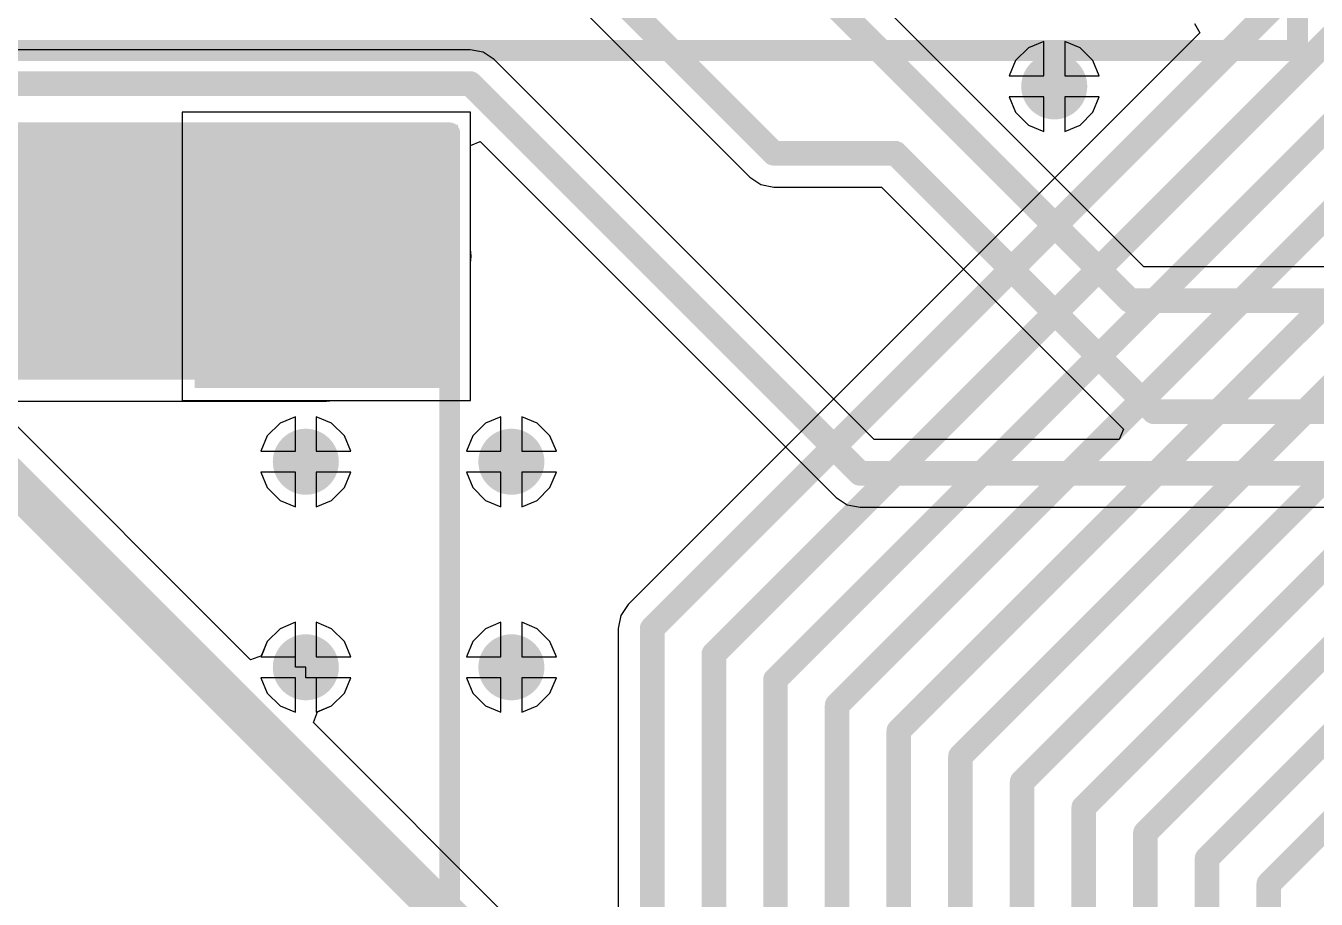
# Model space of a CAD drawing. Header units: inches. Extents: x -0.01 to 4.3, y -0.01 to 7.88.
# Drawn here: x 1.953 to 2.57, y 3.275 to 3.693 of the extents above; entities that cross this region are included whole.
import ezdxf

# ---------------------------------------------------------------- set-up
doc = ezdxf.new("R2010")
doc.units = ezdxf.units.IN
doc.header["$MEASUREMENT"] = 0
for name, color, linetype in [('Bottom Layer', 5, 'Continuous'), ('Bottom Solder', 6, 'Continuous'), ('Multi-Layer', 9, 'Continuous'), ('Pad Holes', 156, 'Continuous'), ('Top Layer', 1, 'Continuous'), ('Top Overlay', 2, 'Continuous'), ('Top Solder', 216, 'Continuous'), ('Via Holes', 16, 'Continuous')]:
    doc.layers.add(name, color=color, linetype=linetype)

# ---------------------------------------------------------------- blocks, each defined once
blk = doc.blocks.new('GY_BNO055_______5')
at = {"layer": 'Top Overlay'}
for points in [[(-0.059, 0.756, 0.01, 0.01, 0), (-0.059, -0.059, 0.01, 0.01, 0)], [(-0.059, -0.059, 0.01, 0.01, 0), (0.419, -0.059, 0.01, 0.01, 0)]]:
    blk.add_lwpolyline(points, format="xyseb", dxfattribs=at)
blk.add_lwpolyline([(-0.0615, -0.059, 0.005, 0.005, 1), (-0.0565, -0.059, 0.005, 0.005, 1)], format="xyseb", close=True, dxfattribs=at)
blk.add_lwpolyline([(-0.0615, -0.059, 0.005, 0.005, 1), (-0.0565, -0.059, 0.005, 0.005, 1)], format="xyseb", close=True, dxfattribs=at)
blk = doc.blocks.new('DC_DC_B_____33')
at = {"layer": 'Bottom Layer'}
blk.add_hatch(color=5, dxfattribs=at).paths.add_polyline_path([(0, 0.1181102), (0.1181102, 0.1181102), (0.1181102, 0), (0, 0)])
at = {"layer": 'Bottom Solder'}
blk.add_hatch(color=6, dxfattribs=at).paths.add_polyline_path([(-0.004, 0.1221102), (0.1221102, 0.1221102), (0.1221102, -0.004), (-0.004, -0.004)])
at = {"layer": 'Multi-Layer'}
blk.add_hatch(color=9, dxfattribs=at).paths.add_polyline_path([(0, 0.1181102), (0.1181102, 0.1181102), (0.1181102, 0), (0, 0)])
at = {"layer": 'Pad Holes'}
h = blk.add_hatch(color=7, dxfattribs=at)
edge = h.paths.add_edge_path()
edge.add_arc((0.0590551, 0.0590551), 0.0295275, 0, 360)
at = {"layer": 'Top Layer'}
blk.add_hatch(color=1, dxfattribs=at).paths.add_polyline_path([(0, 0.1181102), (0.1181102, 0.1181102), (0.1181102, 0), (0, 0)])
at = {"layer": 'Top Solder'}
blk.add_hatch(color=216, dxfattribs=at).paths.add_polyline_path([(-0.004, 0.1221102), (0.1221102, 0.1221102), (0.1221102, -0.004), (-0.004, -0.004)])
at = {"layer": 'Top Overlay'}
for points in [[(0, 0.9055118, 0.01, 0.01, 0), (0, 0, 0.01, 0.01, 0)], [(2.1259843, 0, 0.01, 0.01, 0), (0, 0, 0.01, 0.01, 0)]]:
    blk.add_lwpolyline(points, format="xyseb", dxfattribs=at)
blk.add_lwpolyline([(-0.0025, 0, 0.005, 0.005, 1), (0.0025, 0, 0.005, 0.005, 1)], format="xyseb", close=True, dxfattribs=at)
blk.add_lwpolyline([(-0.0025, 0, 0.005, 0.005, 1), (0.0025, 0, 0.005, 0.005, 1)], format="xyseb", close=True, dxfattribs=at)

msp = doc.modelspace()

# ---------------------------------------------------------------- hatches: boundary and pattern name
at = {"layer": 'Bottom Layer'}
h = msp.add_hatch(color=5, dxfattribs=at)
edge = h.paths.add_edge_path()
edge.add_arc((2.445, 3.664), 0.011811, 0, 360)
h = msp.add_hatch(color=5, dxfattribs=at)
edge = h.paths.add_edge_path()
edge.add_arc((2.0866142, 3.484252), 0.011811, 0, 360)
h = msp.add_hatch(color=5, dxfattribs=at)
edge = h.paths.add_edge_path()
edge.add_arc((2.1850394, 3.484252), 0.011811, 0, 360)
h = msp.add_hatch(color=5, dxfattribs=at)
edge = h.paths.add_edge_path()
edge.add_arc((2.0866142, 3.3858268), 0.011811, 0, 360)
h = msp.add_hatch(color=5, dxfattribs=at)
edge = h.paths.add_edge_path()
edge.add_arc((2.1850394, 3.3858268), 0.011811, 0, 360)
at = {"layer": 'Bottom Solder'}
h = msp.add_hatch(color=6, dxfattribs=at)
edge = h.paths.add_edge_path()
edge.add_arc((2.445, 3.664), 0.015811, 0, 360)
h = msp.add_hatch(color=6, dxfattribs=at)
edge = h.paths.add_edge_path()
edge.add_arc((2.0866142, 3.484252), 0.015811, 0, 360)
h = msp.add_hatch(color=6, dxfattribs=at)
edge = h.paths.add_edge_path()
edge.add_arc((2.1850394, 3.484252), 0.015811, 0, 360)
h = msp.add_hatch(color=6, dxfattribs=at)
edge = h.paths.add_edge_path()
edge.add_arc((2.0866142, 3.3858268), 0.015811, 0, 360)
h = msp.add_hatch(color=6, dxfattribs=at)
edge = h.paths.add_edge_path()
edge.add_arc((2.1850394, 3.3858268), 0.015811, 0, 360)
at = {"layer": 'Top Layer'}
h = msp.add_hatch(color=1, dxfattribs=at)
edge = h.paths.add_edge_path()
edge.add_arc((2.445, 3.664), 0.011811, 0, 360)
h = msp.add_hatch(color=1, dxfattribs=at)
edge = h.paths.add_edge_path()
edge.add_arc((2.0866142, 3.484252), 0.011811, 0, 360)
h = msp.add_hatch(color=1, dxfattribs=at)
edge = h.paths.add_edge_path()
edge.add_arc((2.1850394, 3.484252), 0.011811, 0, 360)
h = msp.add_hatch(color=1, dxfattribs=at)
edge = h.paths.add_edge_path()
edge.add_arc((2.0866142, 3.3858268), 0.011811, 0, 360)
h = msp.add_hatch(color=1, dxfattribs=at)
edge = h.paths.add_edge_path()
edge.add_arc((2.1850394, 3.3858268), 0.011811, 0, 360)
at = {"layer": 'Top Solder'}
h = msp.add_hatch(color=216, dxfattribs=at)
edge = h.paths.add_edge_path()
edge.add_arc((2.445, 3.664), 0.015811, 0, 360)
h = msp.add_hatch(color=216, dxfattribs=at)
edge = h.paths.add_edge_path()
edge.add_arc((2.0866142, 3.484252), 0.015811, 0, 360)
h = msp.add_hatch(color=216, dxfattribs=at)
edge = h.paths.add_edge_path()
edge.add_arc((2.1850394, 3.484252), 0.015811, 0, 360)
h = msp.add_hatch(color=216, dxfattribs=at)
edge = h.paths.add_edge_path()
edge.add_arc((2.0866142, 3.3858268), 0.015811, 0, 360)
h = msp.add_hatch(color=216, dxfattribs=at)
edge = h.paths.add_edge_path()
edge.add_arc((2.1850394, 3.3858268), 0.015811, 0, 360)
at = {"layer": 'Via Holes'}
h = msp.add_hatch(color=7, dxfattribs=at)
edge = h.paths.add_edge_path()
edge.add_arc((2.445, 3.664), 0.0059055, 0, 360)
h = msp.add_hatch(color=7, dxfattribs=at)
edge = h.paths.add_edge_path()
edge.add_arc((2.0866142, 3.484252), 0.0059055, 0, 360)
h = msp.add_hatch(color=7, dxfattribs=at)
edge = h.paths.add_edge_path()
edge.add_arc((2.1850394, 3.484252), 0.0059055, 0, 360)
h = msp.add_hatch(color=7, dxfattribs=at)
edge = h.paths.add_edge_path()
edge.add_arc((2.0866142, 3.3858268), 0.0059055, 0, 360)
h = msp.add_hatch(color=7, dxfattribs=at)
edge = h.paths.add_edge_path()
edge.add_arc((2.1850394, 3.3858268), 0.0059055, 0, 360)

# ---------------------------------------------------------------- linework, layer by layer
at = {"layer": 'Bottom Layer'}
for p, q in [((2.0601838, 3.3894274), (1.7581919, 3.6914193)), ((2.5147635, 3.6896038), (2.2409973, 3.4158376)), ((2.5121753, 3.6940867), (2.5147635, 3.6896038)), ((2.44, 3.685537), (2.4326451, 3.6824905)), ((2.44, 3.669), (2.44, 3.685537)), ((2.4573549, 3.6824905), (2.45, 3.685537)), ((2.45, 3.685537), (2.45, 3.669)), ((2.4326451, 3.6824905), (2.4265095, 3.6763549)), ((2.4634905, 3.6763549), (2.4573549, 3.6824905)), ((2.4265095, 3.6763549), (2.423463, 3.669)), ((2.466537, 3.669), (2.4634905, 3.6763549)), ((2.423463, 3.669), (2.44, 3.669)), ((2.45, 3.669), (2.466537, 3.669)), ((2.44, 3.659), (2.423463, 3.659)), ((2.423463, 3.659), (2.4265095, 3.6516451)), ((2.44, 3.642463), (2.44, 3.659)), ((2.466537, 3.659), (2.45, 3.659)), ((2.45, 3.659), (2.45, 3.642463)), ((2.4634905, 3.6516451), (2.466537, 3.659)), ((2.1655118, 3.6517323), (2.0274016, 3.6517323)), ((2.0274016, 3.6517323), (2.0274016, 3.5136221)), ((2.1655118, 3.5136221), (2.1655118, 3.6517323)), ((2.4265095, 3.6516451), (2.4326451, 3.6455095)), ((2.4573549, 3.6455095), (2.4634905, 3.6516451)), ((2.4326451, 3.6455095), (2.44, 3.642463)), ((2.45, 3.642463), (2.4573549, 3.6455095)), ((2.0274016, 3.5136221), (2.1655118, 3.5136221)), ((2.0816142, 3.505789), (2.0742593, 3.5027425)), ((2.0816142, 3.489252), (2.0816142, 3.505789)), ((2.0989691, 3.5027425), (2.0916142, 3.505789)), ((2.0916142, 3.505789), (2.0916142, 3.489252)), ((2.1800394, 3.505789), (2.1726845, 3.5027425)), ((2.1800394, 3.489252), (2.1800394, 3.505789)), ((2.1973943, 3.5027425), (2.1900394, 3.505789)), ((2.1900394, 3.505789), (2.1900394, 3.489252)), ((2.0742593, 3.5027425), (2.0681237, 3.4966069)), ((2.1051047, 3.4966069), (2.0989691, 3.5027425)), ((2.1726845, 3.5027425), (2.1665489, 3.4966069)), ((2.2035299, 3.4966069), (2.1973943, 3.5027425)), ((2.0681237, 3.4966069), (2.0650772, 3.489252)), ((2.1081512, 3.489252), (2.1051047, 3.4966069)), ((2.1665489, 3.4966069), (2.1635024, 3.489252)), ((2.2065764, 3.489252), (2.2035299, 3.4966069)), ((2.0650772, 3.489252), (2.0816142, 3.489252)), ((2.0916142, 3.489252), (2.1081512, 3.489252)), ((2.1635024, 3.489252), (2.1800394, 3.489252)), ((2.1900394, 3.489252), (2.2065764, 3.489252)), ((2.0816142, 3.479252), (2.0650772, 3.479252)), ((2.0650772, 3.479252), (2.0681237, 3.4718971)), ((2.0816142, 3.462715), (2.0816142, 3.479252)), ((2.1081512, 3.479252), (2.0916142, 3.479252)), ((2.0916142, 3.479252), (2.0916142, 3.462715)), ((2.1051047, 3.4718971), (2.1081512, 3.479252)), ((2.1800394, 3.479252), (2.1635024, 3.479252)), ((2.1635024, 3.479252), (2.1665489, 3.4718971)), ((2.1800394, 3.462715), (2.1800394, 3.479252)), ((2.2065764, 3.479252), (2.1900394, 3.479252)), ((2.1900394, 3.479252), (2.1900394, 3.462715)), ((2.2035299, 3.4718971), (2.2065764, 3.479252)), ((2.0681237, 3.4718971), (2.0742593, 3.4657615)), ((2.0989691, 3.4657615), (2.1051047, 3.4718971)), ((2.1665489, 3.4718971), (2.1726845, 3.4657615)), ((2.1973943, 3.4657615), (2.2035299, 3.4718971)), ((2.0742593, 3.4657615), (2.0816142, 3.462715)), ((2.0916142, 3.462715), (2.0989691, 3.4657615)), ((2.1726845, 3.4657615), (2.1800394, 3.462715)), ((2.1900394, 3.462715), (2.1973943, 3.4657615)), ((2.2409973, 3.4158376), (2.2374819, 3.4105764)), ((2.0816142, 3.4073638), (2.0742593, 3.4043173)), ((2.0816142, 3.3858268), (2.0816142, 3.4073638)), ((2.0989691, 3.4043173), (2.0916142, 3.4073638)), ((2.0916142, 3.4073638), (2.0916142, 3.3908268)), ((2.1800394, 3.4073638), (2.1726845, 3.4043173)), ((2.1800394, 3.3908268), (2.1800394, 3.4073638)), ((2.1973943, 3.4043173), (2.1900394, 3.4073638)), ((2.1900394, 3.4073638), (2.1900394, 3.3908268)), ((2.2374819, 3.4105764), (2.2362474, 3.4043704)), ((2.0742593, 3.4043173), (2.0681237, 3.3981817)), ((2.1051047, 3.3981817), (2.0989691, 3.4043173)), ((2.1726845, 3.4043173), (2.1665489, 3.3981817)), ((2.2035299, 3.3981817), (2.1973943, 3.4043173)), ((2.2362474, 3.4043704), (2.2362474, 3.2204349)), ((2.0681237, 3.3981817), (2.0653052, 3.3913772)), ((2.1081512, 3.3908268), (2.1051047, 3.3981817)), ((2.1665489, 3.3981817), (2.1635024, 3.3908268)), ((2.2065764, 3.3908268), (2.2035299, 3.3981817)), ((2.0653052, 3.3913772), (2.0601838, 3.3894274)), ((2.0916142, 3.3908268), (2.1081512, 3.3908268)), ((2.1635024, 3.3908268), (2.1800394, 3.3908268)), ((2.1900394, 3.3908268), (2.2065764, 3.3908268)), ((2.0866142, 3.3858268), (2.0816142, 3.3858268)), ((2.0866142, 3.3808268), (2.0866142, 3.3858268)), ((2.1081512, 3.3808268), (2.0866142, 3.3808268)), ((2.1051047, 3.3734719), (2.1081512, 3.3808268)), ((2.1800394, 3.3808268), (2.1635024, 3.3808268)), ((2.1635024, 3.3808268), (2.1665489, 3.3734719)), ((2.1800394, 3.3642898), (2.1800394, 3.3808268)), ((2.2065764, 3.3808268), (2.1900394, 3.3808268)), ((2.1900394, 3.3808268), (2.1900394, 3.3642898)), ((2.2035299, 3.3734719), (2.2065764, 3.3808268)), ((2.0989691, 3.3673363), (2.1051047, 3.3734719)), ((2.1665489, 3.3734719), (2.1726845, 3.3673363)), ((2.1973943, 3.3673363), (2.2035299, 3.3734719)), ((2.0902148, 3.3593964), (2.0921646, 3.3645178)), ((2.0921646, 3.3645178), (2.0989691, 3.3673363)), ((2.1726845, 3.3673363), (2.1800394, 3.3642898)), ((2.1900394, 3.3642898), (2.1973943, 3.3673363)), ((2.2312474, 3.2183638), (2.0902148, 3.3593964))]:
    msp.add_line(p, q, dxfattribs=at)
for points in [[(2.5276301, 3.6795355, 0.011811, 0.011811, 0), (2.5631417, 3.7150471, 0.011811, 0.011811, 0)], [(2.5398607, 3.650008, 0.011811, 0.011811, 0), (2.5926692, 3.7028165, 0.011811, 0.011811, 0)], [(2.5520913, 3.6204805, 0.011811, 0.011811, 0), (2.6221967, 3.6905859, 0.011811, 0.011811, 0)], [(1.7379607, 3.6830393, 0.019685, 0.019685, 0), (2.219, 3.202, 0.019685, 0.019685, 0)], [(2.2524645, 3.4043704, 0.011811, 0.011811, 0), (2.5276296, 3.6795355, 0.011811, 0.011811, 0)], [(2.5276296, 3.6795355, 0.011811, 0.011811, 0), (2.5276301, 3.6795355, 0.011811, 0.011811, 0)], [(2.5643219, 3.590953, 0.011811, 0.011811, 0), (2.6517242, 3.6783553, 0.011811, 0.011811, 0)], [(2.281992, 3.3921398, 0.011811, 0.011811, 0), (2.5398602, 3.650008, 0.011811, 0.011811, 0)], [(2.5398602, 3.650008, 0.011811, 0.011811, 0), (2.5398607, 3.650008, 0.011811, 0.011811, 0)], [(2.3115195, 3.3799092, 0.011811, 0.011811, 0), (2.5520908, 3.6204805, 0.011811, 0.011811, 0)], [(2.5520908, 3.6204805, 0.011811, 0.011811, 0), (2.5520913, 3.6204805, 0.011811, 0.011811, 0)], [(2.341047, 3.3676786, 0.011811, 0.011811, 0), (2.5643214, 3.590953, 0.011811, 0.011811, 0)], [(2.5643214, 3.590953, 0.011811, 0.011811, 0), (2.5643219, 3.590953, 0.011811, 0.011811, 0)], [(2.3705745, 3.355448, 0.011811, 0.011811, 0), (2.576552, 3.5614255, 0.011811, 0.011811, 0)], [(2.400102, 3.3432174, 0.011811, 0.011811, 0), (2.5887826, 3.531898, 0.011811, 0.011811, 0)], [(2.4296295, 3.3309868, 0.011811, 0.011811, 0), (2.6010132, 3.5023705, 0.011811, 0.011811, 0)], [(2.459157, 3.3187562, 0.011811, 0.011811, 0), (2.6132438, 3.472843, 0.011811, 0.011811, 0)], [(2.4886845, 3.3065256, 0.011811, 0.011811, 0), (2.6254744, 3.4433155, 0.011811, 0.011811, 0)], [(2.518212, 3.294295, 0.011811, 0.011811, 0), (2.637705, 3.413788, 0.011811, 0.011811, 0)], [(2.2524645, 3.0825495, 0.011811, 0.011811, 0), (2.2524645, 3.4043704, 0.011811, 0.011811, 0)], [(2.281992, 3.0703189, 0.011811, 0.011811, 0), (2.281992, 3.3921398, 0.011811, 0.011811, 0)], [(2.5477395, 3.2820644, 0.011811, 0.011811, 0), (2.6499356, 3.3842605, 0.011811, 0.011811, 0)], [(2.3115195, 3.0580883, 0.011811, 0.011811, 0), (2.3115195, 3.3799092, 0.011811, 0.011811, 0)], [(2.341047, 3.0458577, 0.011811, 0.011811, 0), (2.341047, 3.3676786, 0.011811, 0.011811, 0)], [(2.3705745, 3.0336271, 0.011811, 0.011811, 0), (2.3705745, 3.355448, 0.011811, 0.011811, 0)], [(2.400102, 3.0213965, 0.011811, 0.011811, 0), (2.400102, 3.3432174, 0.011811, 0.011811, 0)], [(2.4296295, 3.0091659, 0.011811, 0.011811, 0), (2.4296295, 3.3309868, 0.011811, 0.011811, 0)], [(2.459157, 2.9969353, 0.011811, 0.011811, 0), (2.459157, 3.3187562, 0.011811, 0.011811, 0)], [(2.4886845, 2.9847047, 0.011811, 0.011811, 0), (2.4886845, 3.3065256, 0.011811, 0.011811, 0)], [(2.518212, 2.9724741, 0.011811, 0.011811, 0), (2.518212, 3.294295, 0.011811, 0.011811, 0)], [(2.5477395, 2.9602435, 0.011811, 0.011811, 0), (2.5477395, 3.2820644, 0.011811, 0.011811, 0)]]:
    msp.add_lwpolyline(points, format="xyseb", dxfattribs=at)
for points in [[(2.5246769, 3.6795355, 0.0059055, 0.0059055, 1), (2.5305823, 3.6795355, 0.0059055, 0.0059055, 1)], [(2.5246769, 3.6795355, 0.0059055, 0.0059055, 1), (2.5305823, 3.6795355, 0.0059055, 0.0059055, 1)], [(2.5246774, 3.6795355, 0.0059055, 0.0059055, 1), (2.5305828, 3.6795355, 0.0059055, 0.0059055, 1)], [(2.5246774, 3.6795355, 0.0059055, 0.0059055, 1), (2.5305828, 3.6795355, 0.0059055, 0.0059055, 1)], [(2.5369075, 3.650008, 0.0059055, 0.0059055, 1), (2.5428129, 3.650008, 0.0059055, 0.0059055, 1)], [(2.5369075, 3.650008, 0.0059055, 0.0059055, 1), (2.5428129, 3.650008, 0.0059055, 0.0059055, 1)], [(2.536908, 3.650008, 0.0059055, 0.0059055, 1), (2.5428134, 3.650008, 0.0059055, 0.0059055, 1)], [(2.536908, 3.650008, 0.0059055, 0.0059055, 1), (2.5428134, 3.650008, 0.0059055, 0.0059055, 1)], [(2.5491381, 3.6204805, 0.0059055, 0.0059055, 1), (2.5550435, 3.6204805, 0.0059055, 0.0059055, 1)], [(2.5491381, 3.6204805, 0.0059055, 0.0059055, 1), (2.5550435, 3.6204805, 0.0059055, 0.0059055, 1)], [(2.5491386, 3.6204805, 0.0059055, 0.0059055, 1), (2.555044, 3.6204805, 0.0059055, 0.0059055, 1)], [(2.5491386, 3.6204805, 0.0059055, 0.0059055, 1), (2.555044, 3.6204805, 0.0059055, 0.0059055, 1)], [(2.5613687, 3.590953, 0.0059055, 0.0059055, 1), (2.5672741, 3.590953, 0.0059055, 0.0059055, 1)], [(2.5613687, 3.590953, 0.0059055, 0.0059055, 1), (2.5672741, 3.590953, 0.0059055, 0.0059055, 1)], [(2.5613692, 3.590953, 0.0059055, 0.0059055, 1), (2.5672746, 3.590953, 0.0059055, 0.0059055, 1)], [(2.5613692, 3.590953, 0.0059055, 0.0059055, 1), (2.5672746, 3.590953, 0.0059055, 0.0059055, 1)], [(2.2495118, 3.4043704, 0.0059055, 0.0059055, 1), (2.2554172, 3.4043704, 0.0059055, 0.0059055, 1)], [(2.2495118, 3.4043704, 0.0059055, 0.0059055, 1), (2.2554172, 3.4043704, 0.0059055, 0.0059055, 1)], [(2.2790393, 3.3921398, 0.0059055, 0.0059055, 1), (2.2849447, 3.3921398, 0.0059055, 0.0059055, 1)], [(2.2790393, 3.3921398, 0.0059055, 0.0059055, 1), (2.2849447, 3.3921398, 0.0059055, 0.0059055, 1)], [(2.3085668, 3.3799092, 0.0059055, 0.0059055, 1), (2.3144722, 3.3799092, 0.0059055, 0.0059055, 1)], [(2.3085668, 3.3799092, 0.0059055, 0.0059055, 1), (2.3144722, 3.3799092, 0.0059055, 0.0059055, 1)], [(2.3380943, 3.3676786, 0.0059055, 0.0059055, 1), (2.3439997, 3.3676786, 0.0059055, 0.0059055, 1)], [(2.3380943, 3.3676786, 0.0059055, 0.0059055, 1), (2.3439997, 3.3676786, 0.0059055, 0.0059055, 1)], [(2.3676218, 3.355448, 0.0059055, 0.0059055, 1), (2.3735272, 3.355448, 0.0059055, 0.0059055, 1)], [(2.3676218, 3.355448, 0.0059055, 0.0059055, 1), (2.3735272, 3.355448, 0.0059055, 0.0059055, 1)], [(2.3971493, 3.3432174, 0.0059055, 0.0059055, 1), (2.4030547, 3.3432174, 0.0059055, 0.0059055, 1)], [(2.3971493, 3.3432174, 0.0059055, 0.0059055, 1), (2.4030547, 3.3432174, 0.0059055, 0.0059055, 1)], [(2.4266768, 3.3309868, 0.0059055, 0.0059055, 1), (2.4325822, 3.3309868, 0.0059055, 0.0059055, 1)], [(2.4266768, 3.3309868, 0.0059055, 0.0059055, 1), (2.4325822, 3.3309868, 0.0059055, 0.0059055, 1)], [(2.4562043, 3.3187562, 0.0059055, 0.0059055, 1), (2.4621097, 3.3187562, 0.0059055, 0.0059055, 1)], [(2.4562043, 3.3187562, 0.0059055, 0.0059055, 1), (2.4621097, 3.3187562, 0.0059055, 0.0059055, 1)], [(2.4857318, 3.3065256, 0.0059055, 0.0059055, 1), (2.4916372, 3.3065256, 0.0059055, 0.0059055, 1)], [(2.4857318, 3.3065256, 0.0059055, 0.0059055, 1), (2.4916372, 3.3065256, 0.0059055, 0.0059055, 1)], [(2.5152593, 3.294295, 0.0059055, 0.0059055, 1), (2.5211647, 3.294295, 0.0059055, 0.0059055, 1)], [(2.5152593, 3.294295, 0.0059055, 0.0059055, 1), (2.5211647, 3.294295, 0.0059055, 0.0059055, 1)], [(2.5447868, 3.2820644, 0.0059055, 0.0059055, 1), (2.5506922, 3.2820644, 0.0059055, 0.0059055, 1)], [(2.5447868, 3.2820644, 0.0059055, 0.0059055, 1), (2.5506922, 3.2820644, 0.0059055, 0.0059055, 1)]]:
    msp.add_lwpolyline(points, format="xyseb", close=True, dxfattribs=at)
at = {"layer": 'Top Layer'}
for p, q in [((2.4879643, 3.5776473), (2.3453207, 3.7202909)), ((2.2223863, 3.6973565), (2.29921, 3.6205328)), ((2.44, 3.685537), (2.4326451, 3.6824905)), ((2.44, 3.669), (2.44, 3.685537)), ((2.4573549, 3.6824905), (2.45, 3.685537)), ((2.45, 3.685537), (2.45, 3.669)), ((2.1652963, 3.6815714), (1.7983078, 3.6815714)), ((2.1715023, 3.6803369), (2.1652963, 3.6815714)), ((2.1767635, 3.6768215), (2.1715023, 3.6803369)), ((2.3587102, 3.4948748), (2.1767635, 3.6768215)), ((2.4326451, 3.6824905), (2.4265095, 3.6763549)), ((2.4634905, 3.6763549), (2.4573549, 3.6824905)), ((2.4265095, 3.6763549), (2.423463, 3.669)), ((2.466537, 3.669), (2.4634905, 3.6763549)), ((2.423463, 3.669), (2.44, 3.669)), ((2.45, 3.669), (2.466537, 3.669)), ((2.44, 3.659), (2.423463, 3.659)), ((2.423463, 3.659), (2.4265095, 3.6516451)), ((2.44, 3.642463), (2.44, 3.659)), ((2.466537, 3.659), (2.45, 3.659)), ((2.45, 3.659), (2.45, 3.642463)), ((2.4634905, 3.6516451), (2.466537, 3.659)), ((2.4265095, 3.6516451), (2.4326451, 3.6455095)), ((2.4573549, 3.6455095), (2.4634905, 3.6516451)), ((2.4326451, 3.6455095), (2.44, 3.642463)), ((2.45, 3.642463), (2.4573549, 3.6455095)), ((2.1655118, 3.6356715), (2.1701312, 3.637585)), ((2.1655118, 3.5860694), (2.1655118, 3.6356715)), ((2.1701312, 3.637585), (2.3405257, 3.4671905)), ((2.29921, 3.6205328), (2.3044712, 3.6170174)), ((2.3044712, 3.6170174), (2.3106772, 3.6157829)), ((2.3106772, 3.6157829), (2.3622018, 3.6157829)), ((2.3622018, 3.6157829), (2.4781099, 3.4998748)), ((2.1658459, 3.5826772), (2.1655118, 3.5860694)), ((2.1655118, 3.579285), (2.1658459, 3.5826772)), ((2.1655118, 3.5136221), (2.1655118, 3.579285)), ((2.6278477, 3.5776473), (2.4879643, 3.5776473)), ((1.6704216, 3.513288), (2.0964567, 3.513288)), ((2.0964567, 3.513288), (2.0998489, 3.5136221)), ((2.0998489, 3.5136221), (2.1655118, 3.5136221)), ((2.0816142, 3.505789), (2.0742593, 3.5027425)), ((2.0816142, 3.489252), (2.0816142, 3.505789)), ((2.0989691, 3.5027425), (2.0916142, 3.505789)), ((2.0916142, 3.505789), (2.0916142, 3.489252)), ((2.1800394, 3.505789), (2.1726845, 3.5027425)), ((2.1800394, 3.489252), (2.1800394, 3.505789)), ((2.1973943, 3.5027425), (2.1900394, 3.505789)), ((2.1900394, 3.505789), (2.1900394, 3.489252)), ((2.0742593, 3.5027425), (2.0681237, 3.4966069)), ((2.1051047, 3.4966069), (2.0989691, 3.5027425)), ((2.1726845, 3.5027425), (2.1665489, 3.4966069)), ((2.2035299, 3.4966069), (2.1973943, 3.5027425)), ((2.4781099, 3.4998748), (2.4760388, 3.4948748)), ((2.0681237, 3.4966069), (2.0650772, 3.489252)), ((2.1081512, 3.489252), (2.1051047, 3.4966069)), ((2.1665489, 3.4966069), (2.1635024, 3.489252)), ((2.2065764, 3.489252), (2.2035299, 3.4966069)), ((2.4760388, 3.4948748), (2.3587102, 3.4948748)), ((2.0650772, 3.489252), (2.0816142, 3.489252)), ((2.0916142, 3.489252), (2.1081512, 3.489252)), ((2.1635024, 3.489252), (2.1800394, 3.489252)), ((2.1900394, 3.489252), (2.2065764, 3.489252)), ((2.0816142, 3.479252), (2.0650772, 3.479252)), ((2.0650772, 3.479252), (2.0681237, 3.4718971)), ((2.0816142, 3.462715), (2.0816142, 3.479252)), ((2.1081512, 3.479252), (2.0916142, 3.479252)), ((2.0916142, 3.479252), (2.0916142, 3.462715)), ((2.1051047, 3.4718971), (2.1081512, 3.479252)), ((2.1800394, 3.479252), (2.1635024, 3.479252)), ((2.1635024, 3.479252), (2.1665489, 3.4718971)), ((2.1800394, 3.462715), (2.1800394, 3.479252)), ((2.2065764, 3.479252), (2.1900394, 3.479252)), ((2.1900394, 3.479252), (2.1900394, 3.462715)), ((2.2035299, 3.4718971), (2.2065764, 3.479252)), ((2.0681237, 3.4718971), (2.0742593, 3.4657615)), ((2.0989691, 3.4657615), (2.1051047, 3.4718971)), ((2.1665489, 3.4718971), (2.1726845, 3.4657615)), ((2.1973943, 3.4657615), (2.2035299, 3.4718971)), ((2.3405257, 3.4671905), (2.3457869, 3.4636751)), ((2.0742593, 3.4657615), (2.0816142, 3.462715)), ((2.0916142, 3.462715), (2.0989691, 3.4657615)), ((2.1726845, 3.4657615), (2.1800394, 3.462715)), ((2.1900394, 3.462715), (2.1973943, 3.4657615)), ((2.3457869, 3.4636751), (2.3519929, 3.4624406)), ((2.3519929, 3.4624406), (2.6203867, 3.4624406)), ((2.0816142, 3.4073638), (2.0742593, 3.4043173)), ((2.0816142, 3.3908268), (2.0816142, 3.4073638)), ((2.0989691, 3.4043173), (2.0916142, 3.4073638)), ((2.0916142, 3.4073638), (2.0916142, 3.3908268)), ((2.1800394, 3.4073638), (2.1726845, 3.4043173)), ((2.1800394, 3.3908268), (2.1800394, 3.4073638)), ((2.1973943, 3.4043173), (2.1900394, 3.4073638)), ((2.1900394, 3.4073638), (2.1900394, 3.3908268)), ((2.0742593, 3.4043173), (2.0681237, 3.3981817)), ((2.1051047, 3.3981817), (2.0989691, 3.4043173)), ((2.1726845, 3.4043173), (2.1665489, 3.3981817)), ((2.2035299, 3.3981817), (2.1973943, 3.4043173)), ((2.0681237, 3.3981817), (2.0650772, 3.3908268)), ((2.1081512, 3.3908268), (2.1051047, 3.3981817)), ((2.1665489, 3.3981817), (2.1635024, 3.3908268)), ((2.2065764, 3.3908268), (2.2035299, 3.3981817)), ((2.0650772, 3.3908268), (2.0816142, 3.3908268)), ((2.0916142, 3.3908268), (2.1081512, 3.3908268)), ((2.1635024, 3.3908268), (2.1800394, 3.3908268)), ((2.1900394, 3.3908268), (2.2065764, 3.3908268)), ((2.0816142, 3.3808268), (2.0650772, 3.3808268)), ((2.0650772, 3.3808268), (2.0681237, 3.3734719)), ((2.0816142, 3.3642898), (2.0816142, 3.3808268)), ((2.1081512, 3.3808268), (2.0916142, 3.3808268)), ((2.0916142, 3.3808268), (2.0916142, 3.3642898)), ((2.1051047, 3.3734719), (2.1081512, 3.3808268)), ((2.1800394, 3.3808268), (2.1635024, 3.3808268)), ((2.1635024, 3.3808268), (2.1665489, 3.3734719)), ((2.1800394, 3.3642898), (2.1800394, 3.3808268)), ((2.2065764, 3.3808268), (2.1900394, 3.3808268)), ((2.1900394, 3.3808268), (2.1900394, 3.3642898)), ((2.2035299, 3.3734719), (2.2065764, 3.3808268)), ((2.0681237, 3.3734719), (2.0742593, 3.3673363)), ((2.0989691, 3.3673363), (2.1051047, 3.3734719)), ((2.1665489, 3.3734719), (2.1726845, 3.3673363)), ((2.1973943, 3.3673363), (2.2035299, 3.3734719)), ((2.0742593, 3.3673363), (2.0816142, 3.3642898)), ((2.0916142, 3.3642898), (2.0989691, 3.3673363)), ((2.1726845, 3.3673363), (2.1800394, 3.3642898)), ((2.1900394, 3.3642898), (2.1973943, 3.3673363))]:
    msp.add_line(p, q, dxfattribs=at)
for points in [[(2.2025197, 3.7401575, 0.011811, 0.011811, 0), (2.3106772, 3.632, 0.011811, 0.011811, 0)], [(2.3025197, 3.7401575, 0.011811, 0.011811, 0), (2.481247, 3.5614302, 0.011811, 0.011811, 0)], [(1.7915905, 3.6653543, 0.011811, 0.011811, 0), (2.1652963, 3.6653543, 0.011811, 0.011811, 0)], [(2.1652963, 3.6653543, 0.011811, 0.011811, 0), (2.3519929, 3.4786577, 0.011811, 0.011811, 0)], [(1.6704206, 3.5826772, 0.1181102, 0.1181102, 0), (2.0964567, 3.5826772, 0.1181102, 0.1181102, 0)], [(2.3106772, 3.632, 0.011811, 0.011811, 0), (2.3689191, 3.632, 0.011811, 0.011811, 0)], [(2.3689191, 3.632, 0.011811, 0.011811, 0), (2.4927339, 3.5081852, 0.011811, 0.011811, 0)], [(2.481247, 3.5614302, 0.011811, 0.011811, 0), (2.6278477, 3.5614302, 0.011811, 0.011811, 0)], [(2.4927339, 3.5081852, 0.011811, 0.011811, 0), (2.6393346, 3.5081852, 0.011811, 0.011811, 0)], [(2.3519929, 3.4786577, 0.011811, 0.011811, 0), (2.627104, 3.4786577, 0.011811, 0.011811, 0)]]:
    msp.add_lwpolyline(points, format="xyseb", dxfattribs=at)
for points in [[(2.1623436, 3.6653543, 0.0059055, 0.0059055, 1), (2.168249, 3.6653543, 0.0059055, 0.0059055, 1)], [(2.1623436, 3.6653543, 0.0059055, 0.0059055, 1), (2.168249, 3.6653543, 0.0059055, 0.0059055, 1)], [(2.0669292, 3.5826772, 0.0590551, 0.0590551, 1), (2.1259842, 3.5826772, 0.0590551, 0.0590551, 1)], [(2.3077245, 3.632, 0.0059055, 0.0059055, 1), (2.3136299, 3.632, 0.0059055, 0.0059055, 1)], [(2.3077245, 3.632, 0.0059055, 0.0059055, 1), (2.3136299, 3.632, 0.0059055, 0.0059055, 1)], [(2.3659664, 3.632, 0.0059055, 0.0059055, 1), (2.3718718, 3.632, 0.0059055, 0.0059055, 1)], [(2.3659664, 3.632, 0.0059055, 0.0059055, 1), (2.3718718, 3.632, 0.0059055, 0.0059055, 1)], [(2.4782943, 3.5614302, 0.0059055, 0.0059055, 1), (2.4841997, 3.5614302, 0.0059055, 0.0059055, 1)], [(2.4782943, 3.5614302, 0.0059055, 0.0059055, 1), (2.4841997, 3.5614302, 0.0059055, 0.0059055, 1)], [(2.4897812, 3.5081852, 0.0059055, 0.0059055, 1), (2.4956866, 3.5081852, 0.0059055, 0.0059055, 1)], [(2.4897812, 3.5081852, 0.0059055, 0.0059055, 1), (2.4956866, 3.5081852, 0.0059055, 0.0059055, 1)], [(2.3490402, 3.4786577, 0.0059055, 0.0059055, 1), (2.3549456, 3.4786577, 0.0059055, 0.0059055, 1)], [(2.3490402, 3.4786577, 0.0059055, 0.0059055, 1), (2.3549456, 3.4786577, 0.0059055, 0.0059055, 1)]]:
    msp.add_lwpolyline(points, format="xyseb", close=True, dxfattribs=at)

# ---------------------------------------------------------------- block references
for name, p, rotation in [('GY_BNO055_______5', (2.5025197, 3.7401575), 90), ('DC_DC_B_____33', (2.1555118, 3.6417323), 180)]:
    msp.add_blockref(name, p, dxfattribs=dict(rotation=rotation))

doc.saveas('drawing.dxf')
